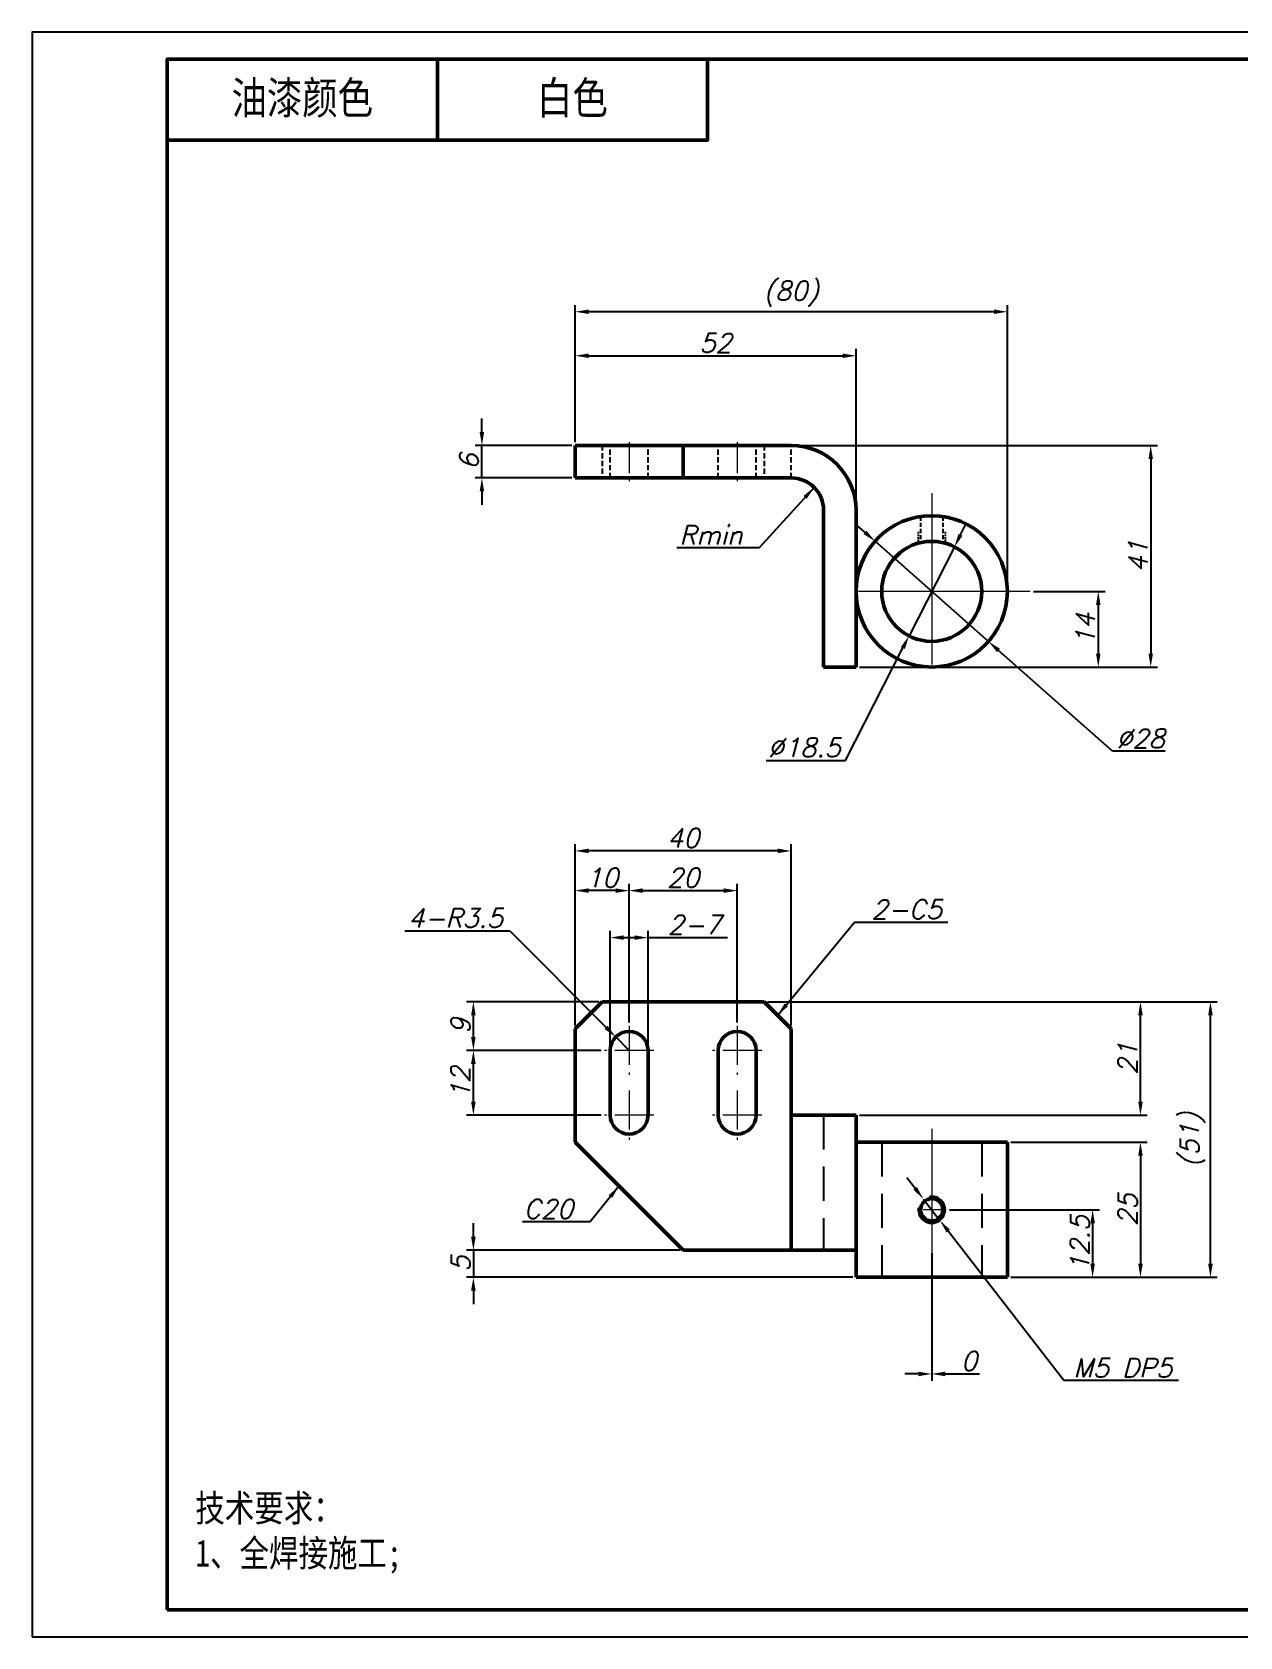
# Model space of a CAD drawing. Header units: inches. Extents: x 17901 to 26602, y 9673 to 14036.
# Drawn here: x 24409.8 to 24633.3, y 11220.7 to 11517.7 of the extents above; entities that cross this region are included whole.
import ezdxf

# ---------------------------------------------------------------- set-up
doc = ezdxf.new("R2010")
doc.units = ezdxf.units.IN
doc.header["$MEASUREMENT"] = 0
doc.linetypes.add('CENTER', pattern=[50.8, 31.75, -6.35, 6.35, -6.35])
doc.linetypes.add('DASHED2', pattern=[9.525, 6.35, -3.175])
for name, color, linetype, lineweight in [('中心线', 1, 'CENTER', 15), ('图框_内框线', 5, 'Continuous', 50), ('标注线', 3, 'Continuous', 25), ('粗实线', 7, 'Continuous', 50), ('细实线', 4, 'Continuous', 25), ('虚线', 2, 'DASHED2', 25)]:
    doc.layers.add(name, color=color, linetype=linetype, lineweight=lineweight)
doc.styles.add('DIM_FONT', font='romans.shx', dxfattribs={"oblique": 15})
doc.styles.add('仿宋体', font='FSGB2312.ttf', dxfattribs={"width": 0.8, "height": 3.5})
doc.styles.add('宋体', font='', dxfattribs={"width": 0.8, "height": 5})
doc.styles.get('宋体').set_extended_font_data('SimSun')
doc.dimstyles.new('幅面 1：1$0', dxfattribs={"dimtxt": 3.5, "dimasz": 2.5, "dimexe": 1.25, "dimexo": 0.625, "dimtad": 1, "dimdsep": 46, "dimtxsty": 'DIM_FONT', "dimcen": 2.5, "dimclrd": 256, "dimclre": 256, "dimclrt": 256, "dimadec": 0, "dimazin": 0, "dimtm": 1e-09, "dimtfac": 0.5, "dimtmove": 0, "dimatfit": 3, "dimfxl": 1, "dimlwd": -1, "dimarcsym": 0})
doc.dimstyles.new('幅面 1：1$3', dxfattribs={"dimtxt": 3.5, "dimasz": 2.5, "dimexe": 1.25, "dimexo": 0.625, "dimtad": 1, "dimtih": 1, "dimtoh": 1, "dimdsep": 46, "dimtxsty": 'DIM_FONT', "dimcen": 2.5, "dimclrd": 256, "dimclre": 256, "dimclrt": 256, "dimazin": 2, "dimtfac": 0.5, "dimtmove": 0, "dimatfit": 3, "dimfxl": 1, "dimlwd": -1, "dimlwe": -1, "dimarcsym": 0})
doc.dimstyles.new('幅面 1：1$4', dxfattribs={"dimtxt": 3.5, "dimasz": 2.5, "dimexe": 1.25, "dimexo": 0.625, "dimtad": 1, "dimtoh": 1, "dimdsep": 46, "dimtxsty": 'DIM_FONT', "dimcen": 2.5, "dimclrd": 256, "dimclre": 256, "dimclrt": 256, "dimazin": 2, "dimtfac": 0.5, "dimtmove": 0, "dimatfit": 3, "dimfxl": 1, "dimlwd": -1, "dimlwe": -1, "dimarcsym": 0})
doc.dimstyles.new('幅面 1：1$7', dxfattribs={"dimtxt": 3.5, "dimasz": 2.5, "dimexe": 1.25, "dimexo": 0.625, "dimtad": 1, "dimdsep": 46, "dimtxsty": 'DIM_FONT', "dimcen": 2.5, "dimclrd": 256, "dimclrt": 256, "dimadec": 0, "dimazin": 0, "dimtfac": 1, "dimtmove": 0, "dimatfit": 3, "dimfxl": 1, "dimlwd": -1, "dimarcsym": 0})

# ---------------------------------------------------------------- blocks, each defined once
blk = doc.blocks.new('*D488')
at = {"layer": 'Defpoints', "color": 0, "transparency": 16777216}
for p in [(24510.31, 11465.99), (24510.31, 11441.24), (24590.31, 11414.24)]:
    blk.add_point(p, dxfattribs=at)
at = {"layer": '标注线', "lineweight": -2, "transparency": 16777216}
for p, q in [((24510.31, 11441.87), (24510.31, 11467.24)), ((24590.31, 11414.87), (24590.31, 11467.24))]:
    blk.add_line(p, q, dxfattribs=at)
at = {"layer": '标注线', "transparency": 16777216}
blk.add_line((24587.81, 11465.99), (24512.81, 11465.99), dxfattribs=at)
for points in [[(24512.81, 11466.41), (24512.81, 11465.58), (24510.31, 11465.99)], [(24587.81, 11466.41), (24587.81, 11465.58), (24590.31, 11465.99)]]:
    blk.add_solid(points, dxfattribs=at)
at = {"layer": '标注线', "transparency": 16777216, "insert": (24550.31, 11469.29), "char_height": 3.5, "attachment_point": 5, "style": 'DIM_FONT'}
blk.add_mtext('(80)', dxfattribs=at)
blk = doc.blocks.new('*D489')
at = {"layer": 'Defpoints', "color": 0, "transparency": 16777216}
for p in [(24562.31, 11457.85), (24510.31, 11441.24), (24562.31, 11429.24)]:
    blk.add_point(p, dxfattribs=at)
at = {"layer": '标注线', "lineweight": -2, "transparency": 16777216}
for p, q in [((24510.31, 11441.87), (24510.31, 11459.1)), ((24562.31, 11429.87), (24562.31, 11459.1))]:
    blk.add_line(p, q, dxfattribs=at)
at = {"layer": '标注线', "transparency": 16777216}
blk.add_line((24512.81, 11457.85), (24559.81, 11457.85), dxfattribs=at)
for points in [[(24512.81, 11458.26), (24512.81, 11457.43), (24510.31, 11457.85)], [(24559.81, 11458.26), (24559.81, 11457.43), (24562.31, 11457.85)]]:
    blk.add_solid(points, dxfattribs=at)
at = {"layer": '标注线', "transparency": 16777216, "insert": (24536.31, 11460.22), "char_height": 3.5, "attachment_point": 5, "style": 'DIM_FONT'}
blk.add_mtext('52', dxfattribs=at)
blk = doc.blocks.new('*D490')
at = {"layer": 'Defpoints', "color": 0, "transparency": 16777216}
for p in [(24493.07, 11441.24), (24510.31, 11441.24), (24510.31, 11435.24)]:
    blk.add_point(p, dxfattribs=at)
at = {"layer": '标注线', "transparency": 16777216}
for p, q in [((24493.07, 11443.74), (24493.07, 11446.24)), ((24493.07, 11435.24), (24493.07, 11441.24)), ((24493.07, 11432.74), (24493.07, 11430.24))]:
    blk.add_line(p, q, dxfattribs=at)
at = {"layer": '标注线', "lineweight": -2, "transparency": 16777216}
for p, q in [((24509.69, 11441.24), (24491.82, 11441.24)), ((24509.69, 11435.24), (24491.82, 11435.24))]:
    blk.add_line(p, q, dxfattribs=at)
at = {"layer": '标注线', "transparency": 16777216}
for points in [[(24492.65, 11443.74), (24493.48, 11443.74), (24493.07, 11441.24)], [(24492.65, 11432.74), (24493.48, 11432.74), (24493.07, 11435.24)]]:
    blk.add_solid(points, dxfattribs=at)
at = {"layer": '标注线', "transparency": 16777216, "insert": (24490.69, 11438.24), "char_height": 3.5, "attachment_point": 5, "rotation": 90, "style": 'DIM_FONT'}
blk.add_mtext('6', dxfattribs=at)
blk = doc.blocks.new('*D491')
at = {"layer": 'Defpoints', "color": 0, "transparency": 16777216}
for p in [(24550.31, 11441.24), (24562.31, 11400.24), (24616.84, 11400.24)]:
    blk.add_point(p, dxfattribs=at)
at = {"layer": '标注线', "lineweight": -2, "transparency": 16777216}
for p, q in [((24550.94, 11441.24), (24618.09, 11441.24)), ((24562.94, 11400.24), (24618.09, 11400.24))]:
    blk.add_line(p, q, dxfattribs=at)
at = {"layer": '标注线', "transparency": 16777216}
blk.add_line((24616.84, 11438.74), (24616.84, 11402.74), dxfattribs=at)
for points in [[(24616.43, 11438.74), (24617.26, 11438.74), (24616.84, 11441.24)], [(24616.43, 11402.74), (24617.26, 11402.74), (24616.84, 11400.24)]]:
    blk.add_solid(points, dxfattribs=at)
at = {"layer": '标注线', "transparency": 16777216, "insert": (24614.47, 11420.74), "char_height": 3.5, "attachment_point": 5, "rotation": 90, "style": 'DIM_FONT'}
blk.add_mtext('41', dxfattribs=at)
blk = doc.blocks.new('*D492')
at = {"layer": 'Defpoints', "color": 0, "transparency": 16777216}
for p in [(24594.51, 11414.24), (24576.31, 11400.24), (24607.14, 11400.24)]:
    blk.add_point(p, dxfattribs=at)
at = {"layer": '标注线', "lineweight": -2, "transparency": 16777216}
for p, q in [((24595.14, 11414.24), (24608.39, 11414.24)), ((24576.94, 11400.24), (24608.39, 11400.24))]:
    blk.add_line(p, q, dxfattribs=at)
at = {"layer": '标注线', "transparency": 16777216}
blk.add_line((24607.14, 11411.74), (24607.14, 11402.74), dxfattribs=at)
for points in [[(24606.72, 11411.74), (24607.55, 11411.74), (24607.14, 11414.24)], [(24606.72, 11402.74), (24607.55, 11402.74), (24607.14, 11400.24)]]:
    blk.add_solid(points, dxfattribs=at)
at = {"layer": '标注线', "transparency": 16777216, "insert": (24604.76, 11407.24), "char_height": 3.5, "attachment_point": 5, "rotation": 90, "style": 'DIM_FONT'}
blk.add_mtext('14', dxfattribs=at)
blk = doc.blocks.new('*D493')
at = {"layer": 'Defpoints', "color": 0, "transparency": 16777216}
for p in [(24565.83, 11423.52), (24586.8, 11404.97)]:
    blk.add_point(p, dxfattribs=at)
at = {"layer": '标注线', "transparency": 16777216}
for p, q in [((24563.95, 11425.18), (24562.08, 11426.83)), ((24565.83, 11423.52), (24586.8, 11404.97)), ((24609.76, 11384.65), (24588.67, 11403.31)), ((24619.52, 11384.65), (24609.76, 11384.65))]:
    blk.add_line(p, q, dxfattribs=at)
for points in [[(24564.23, 11425.49), (24563.68, 11424.86), (24565.83, 11423.52)], [(24588.95, 11403.62), (24588.39, 11403), (24586.8, 11404.97)]]:
    blk.add_solid(points, dxfattribs=at)
at = {"layer": '标注线', "transparency": 16777216, "insert": (24614.95, 11387.02), "char_height": 3.5, "attachment_point": 5, "style": 'DIM_FONT'}
blk.add_mtext('∅28', dxfattribs=at)
blk = doc.blocks.new('*D494')
at = {"layer": 'Defpoints', "color": 0, "transparency": 16777216}
for p in [(24580.51, 11422.48), (24572.11, 11406)]:
    blk.add_point(p, dxfattribs=at)
at = {"layer": '标注线', "transparency": 16777216}
for p, q in [((24581.65, 11424.71), (24582.78, 11426.94)), ((24580.51, 11422.48), (24572.11, 11406)), ((24560.38, 11382.97), (24570.98, 11403.77)), ((24545.65, 11382.97), (24560.38, 11382.97))]:
    blk.add_line(p, q, dxfattribs=at)
for points in [[(24581.28, 11424.9), (24582.02, 11424.52), (24580.51, 11422.48)], [(24570.61, 11403.96), (24571.35, 11403.58), (24572.11, 11406)]]:
    blk.add_solid(points, dxfattribs=at)
at = {"layer": '标注线', "transparency": 16777216, "insert": (24552.7, 11385.35), "char_height": 3.5, "attachment_point": 5, "style": 'DIM_FONT'}
blk.add_mtext('∅18.5', dxfattribs=at)
blk = doc.blocks.new('*D495')
at = {"layer": 'Defpoints', "color": 0, "transparency": 16777216}
for p in [(24545.31, 11338.3), (24627.9, 11338.3), (24590.31, 11287.3)]:
    blk.add_point(p, dxfattribs=at)
at = {"layer": '标注线', "lineweight": -2, "transparency": 16777216}
for p, q in [((24545.94, 11338.3), (24629.15, 11338.3)), ((24590.94, 11287.3), (24629.15, 11287.3))]:
    blk.add_line(p, q, dxfattribs=at)
at = {"layer": '标注线', "transparency": 16777216}
blk.add_line((24627.9, 11289.8), (24627.9, 11335.8), dxfattribs=at)
for points in [[(24627.48, 11335.8), (24628.31, 11335.8), (24627.9, 11338.3)], [(24627.48, 11289.8), (24628.31, 11289.8), (24627.9, 11287.3)]]:
    blk.add_solid(points, dxfattribs=at)
at = {"layer": '标注线', "transparency": 16777216, "insert": (24624.61, 11312.8), "char_height": 3.5, "attachment_point": 5, "rotation": 90, "style": 'DIM_FONT'}
blk.add_mtext('(51)', dxfattribs=at)
blk = doc.blocks.new('*D496')
at = {"layer": 'Defpoints', "color": 0, "transparency": 16777216}
for p in [(24590.31, 11312.3), (24590.31, 11287.3), (24614.94, 11287.3)]:
    blk.add_point(p, dxfattribs=at)
at = {"layer": '标注线', "lineweight": -2, "transparency": 16777216}
for p, q in [((24590.94, 11312.3), (24616.19, 11312.3)), ((24590.94, 11287.3), (24616.19, 11287.3))]:
    blk.add_line(p, q, dxfattribs=at)
at = {"layer": '标注线', "transparency": 16777216}
blk.add_line((24614.94, 11309.8), (24614.94, 11289.8), dxfattribs=at)
for points in [[(24614.53, 11309.8), (24615.36, 11309.8), (24614.94, 11312.3)], [(24614.53, 11289.8), (24615.36, 11289.8), (24614.94, 11287.3)]]:
    blk.add_solid(points, dxfattribs=at)
at = {"layer": '标注线', "transparency": 16777216, "insert": (24612.57, 11299.8), "char_height": 3.5, "attachment_point": 5, "rotation": 90, "style": 'DIM_FONT'}
blk.add_mtext('25', dxfattribs=at)
blk = doc.blocks.new('*D497')
at = {"layer": 'Defpoints', "color": 0, "transparency": 16777216}
for p in [(24530.31, 11292.3), (24491.49, 11287.3), (24562.31, 11287.3)]:
    blk.add_point(p, dxfattribs=at)
at = {"layer": '标注线', "transparency": 16777216}
for p, q in [((24491.49, 11294.8), (24491.49, 11297.3)), ((24491.49, 11292.3), (24491.49, 11287.3)), ((24491.49, 11284.8), (24491.49, 11282.3))]:
    blk.add_line(p, q, dxfattribs=at)
at = {"layer": '标注线', "lineweight": -2, "transparency": 16777216}
for p, q in [((24529.69, 11292.3), (24490.24, 11292.3)), ((24561.69, 11287.3), (24490.24, 11287.3))]:
    blk.add_line(p, q, dxfattribs=at)
at = {"layer": '标注线', "transparency": 16777216}
for points in [[(24491.07, 11294.8), (24491.91, 11294.8), (24491.49, 11292.3)], [(24491.07, 11284.8), (24491.91, 11284.8), (24491.49, 11287.3)]]:
    blk.add_solid(points, dxfattribs=at)
at = {"layer": '标注线', "transparency": 16777216, "insert": (24489.11, 11289.8), "char_height": 3.5, "attachment_point": 5, "rotation": 90, "style": 'DIM_FONT'}
blk.add_mtext('5', dxfattribs=at)
blk = doc.blocks.new('*D498')
at = {"layer": 'Defpoints', "color": 0, "transparency": 16777216}
for p in [(24510.31, 11366.21), (24510.31, 11333.3), (24550.31, 11333.3)]:
    blk.add_point(p, dxfattribs=at)
at = {"layer": '标注线', "lineweight": -2, "transparency": 16777216}
for p, q in [((24510.31, 11333.92), (24510.31, 11367.46)), ((24550.31, 11333.92), (24550.31, 11367.46))]:
    blk.add_line(p, q, dxfattribs=at)
at = {"layer": '标注线', "transparency": 16777216}
blk.add_line((24547.81, 11366.21), (24512.81, 11366.21), dxfattribs=at)
for points in [[(24512.81, 11366.63), (24512.81, 11365.79), (24510.31, 11366.21)], [(24547.81, 11366.63), (24547.81, 11365.79), (24550.31, 11366.21)]]:
    blk.add_solid(points, dxfattribs=at)
at = {"layer": '标注线', "transparency": 16777216, "insert": (24530.31, 11368.59), "char_height": 3.5, "attachment_point": 5, "style": 'DIM_FONT'}
blk.add_mtext('40', dxfattribs=at)
blk = doc.blocks.new('*D499')
at = {"layer": 'Defpoints', "color": 0, "transparency": 16777216}
for p in [(24545.31, 11338.3), (24614.94, 11338.3), (24562.31, 11317.3)]:
    blk.add_point(p, dxfattribs=at)
at = {"layer": '标注线', "lineweight": -2, "transparency": 16777216}
for p, q in [((24545.94, 11338.3), (24616.19, 11338.3)), ((24562.94, 11317.3), (24616.19, 11317.3))]:
    blk.add_line(p, q, dxfattribs=at)
at = {"layer": '标注线', "transparency": 16777216}
blk.add_line((24614.94, 11319.8), (24614.94, 11335.8), dxfattribs=at)
for points in [[(24614.53, 11335.8), (24615.36, 11335.8), (24614.94, 11338.3)], [(24614.53, 11319.8), (24615.36, 11319.8), (24614.94, 11317.3)]]:
    blk.add_solid(points, dxfattribs=at)
at = {"layer": '标注线', "transparency": 16777216, "insert": (24612.57, 11327.8), "char_height": 3.5, "attachment_point": 5, "rotation": 90, "style": 'DIM_FONT'}
blk.add_mtext('21', dxfattribs=at)
blk = doc.blocks.new('*D500')
at = {"layer": 'Defpoints', "color": 0, "transparency": 16777216}
for p in [(24491.49, 11329.3), (24515.76, 11329.3), (24515.76, 11317.3)]:
    blk.add_point(p, dxfattribs=at)
at = {"layer": '标注线', "lineweight": -2, "transparency": 16777216}
for p, q in [((24515.14, 11329.3), (24490.24, 11329.3)), ((24515.14, 11317.3), (24490.24, 11317.3))]:
    blk.add_line(p, q, dxfattribs=at)
at = {"layer": '标注线', "transparency": 16777216}
blk.add_line((24491.49, 11319.8), (24491.49, 11326.8), dxfattribs=at)
for points in [[(24491.07, 11326.8), (24491.91, 11326.8), (24491.49, 11329.3)], [(24491.07, 11319.8), (24491.91, 11319.8), (24491.49, 11317.3)]]:
    blk.add_solid(points, dxfattribs=at)
at = {"layer": '标注线', "transparency": 16777216, "insert": (24489.11, 11323.3), "char_height": 3.5, "attachment_point": 5, "rotation": 90, "style": 'DIM_FONT'}
blk.add_mtext('12', dxfattribs=at)
blk = doc.blocks.new('*D501')
at = {"layer": 'Defpoints', "color": 0, "transparency": 16777216}
for p in [(24491.49, 11338.3), (24515.31, 11338.3), (24515.76, 11329.3)]:
    blk.add_point(p, dxfattribs=at)
at = {"layer": '标注线', "lineweight": -2, "transparency": 16777216}
for p, q in [((24514.69, 11338.3), (24490.24, 11338.3)), ((24515.14, 11329.3), (24490.24, 11329.3))]:
    blk.add_line(p, q, dxfattribs=at)
at = {"layer": '标注线', "transparency": 16777216}
blk.add_line((24491.49, 11331.8), (24491.49, 11335.8), dxfattribs=at)
for points in [[(24491.07, 11335.8), (24491.91, 11335.8), (24491.49, 11338.3)], [(24491.07, 11331.8), (24491.91, 11331.8), (24491.49, 11329.3)]]:
    blk.add_solid(points, dxfattribs=at)
at = {"layer": '标注线', "transparency": 16777216, "insert": (24489.11, 11333.8), "char_height": 3.5, "attachment_point": 5, "rotation": 90, "style": 'DIM_FONT'}
blk.add_mtext('9', dxfattribs=at)
blk = doc.blocks.new('*D502')
at = {"layer": 'Defpoints', "color": 0, "transparency": 16777216}
for p in [(24540.31, 11358.86), (24520.31, 11333.85), (24540.31, 11333.85)]:
    blk.add_point(p, dxfattribs=at)
at = {"layer": '标注线', "lineweight": -2, "transparency": 16777216}
for p, q in [((24520.31, 11334.47), (24520.31, 11360.11)), ((24540.31, 11334.47), (24540.31, 11360.11))]:
    blk.add_line(p, q, dxfattribs=at)
at = {"layer": '标注线', "transparency": 16777216}
blk.add_line((24522.81, 11358.86), (24537.81, 11358.86), dxfattribs=at)
for points in [[(24522.81, 11359.28), (24522.81, 11358.44), (24520.31, 11358.86)], [(24537.81, 11359.28), (24537.81, 11358.44), (24540.31, 11358.86)]]:
    blk.add_solid(points, dxfattribs=at)
at = {"layer": '标注线', "transparency": 16777216, "insert": (24530.31, 11361.24), "char_height": 3.5, "attachment_point": 5, "style": 'DIM_FONT'}
blk.add_mtext('20', dxfattribs=at)
blk = doc.blocks.new('*D447')
at = {"layer": 'Defpoints', "color": 0, "transparency": 16777216}
for p in [(24510.31, 11358.86), (24520.31, 11333.85), (24510.31, 11333.3)]:
    blk.add_point(p, dxfattribs=at)
at = {"layer": '标注线', "lineweight": -2, "transparency": 16777216}
for p, q in [((24510.31, 11333.92), (24510.31, 11360.11)), ((24520.31, 11334.47), (24520.31, 11360.11))]:
    blk.add_line(p, q, dxfattribs=at)
at = {"layer": '标注线', "transparency": 16777216}
blk.add_line((24517.81, 11358.86), (24512.81, 11358.86), dxfattribs=at)
for points in [[(24512.81, 11359.28), (24512.81, 11358.44), (24510.31, 11358.86)], [(24517.81, 11359.28), (24517.81, 11358.44), (24520.31, 11358.86)]]:
    blk.add_solid(points, dxfattribs=at)
at = {"layer": '标注线', "transparency": 16777216, "insert": (24515.31, 11361.24), "char_height": 3.5, "attachment_point": 5, "style": 'DIM_FONT'}
blk.add_mtext('10', dxfattribs=at)
blk = doc.blocks.new('*D503')
at = {"layer": 'Defpoints', "color": 0, "transparency": 16777216}
for p in [(24523.81, 11350.17), (24516.81, 11329.3), (24523.81, 11329.3)]:
    blk.add_point(p, dxfattribs=at)
at = {"layer": '标注线', "lineweight": -2, "transparency": 16777216}
for p, q in [((24516.81, 11329.92), (24516.81, 11351.42)), ((24523.81, 11329.92), (24523.81, 11351.42))]:
    blk.add_line(p, q, dxfattribs=at)
at = {"layer": '标注线', "transparency": 16777216}
for p, q in [((24519.31, 11350.17), (24521.31, 11350.17)), ((24523.81, 11350.17), (24538.5, 11350.17))]:
    blk.add_line(p, q, dxfattribs=at)
for points in [[(24519.31, 11350.58), (24519.31, 11349.75), (24516.81, 11350.17)], [(24521.31, 11350.58), (24521.31, 11349.75), (24523.81, 11350.17)]]:
    blk.add_solid(points, dxfattribs=at)
at = {"layer": '标注线', "transparency": 16777216, "insert": (24532.41, 11352.54), "char_height": 3.5, "attachment_point": 5, "style": 'DIM_FONT'}
blk.add_mtext('2-7', dxfattribs=at)
blk = doc.blocks.new('*D448')
at = {"layer": 'Defpoints', "color": 0, "transparency": 16777216}
for p in [(24517.84, 11331.77), (24520.31, 11329.3)]:
    blk.add_point(p, dxfattribs=at)
at = {"layer": '标注线', "transparency": 16777216}
for p, q in [((24478.79, 11351.4), (24498.21, 11351.4)), ((24498.21, 11351.4), (24516.07, 11333.54)), ((24520.31, 11329.3), (24517.84, 11331.77))]:
    blk.add_line(p, q, dxfattribs=at)
blk.add_solid([(24516.36, 11333.84), (24515.77, 11333.25), (24517.84, 11331.77)], dxfattribs=at)
at = {"layer": '标注线', "transparency": 16777216, "insert": (24488.19, 11353.78), "char_height": 3.5, "attachment_point": 5, "style": 'DIM_FONT'}
blk.add_mtext('4-R3.5', dxfattribs=at)
blk = doc.blocks.new('*D504')
at = {"layer": 'Defpoints', "color": 0, "transparency": 16777216}
for p in [(24579, 11299.8), (24590.31, 11287.3), (24606.09, 11287.3)]:
    blk.add_point(p, dxfattribs=at)
at = {"layer": '标注线', "lineweight": -2, "transparency": 16777216}
for p, q in [((24579.62, 11299.8), (24607.34, 11299.8)), ((24590.94, 11287.3), (24607.34, 11287.3))]:
    blk.add_line(p, q, dxfattribs=at)
at = {"layer": '标注线', "transparency": 16777216}
blk.add_line((24606.09, 11297.3), (24606.09, 11289.8), dxfattribs=at)
for points in [[(24605.68, 11297.3), (24606.51, 11297.3), (24606.09, 11299.8)], [(24605.68, 11289.8), (24606.51, 11289.8), (24606.09, 11287.3)]]:
    blk.add_solid(points, dxfattribs=at)
at = {"layer": '标注线', "transparency": 16777216, "insert": (24603.72, 11293.55), "char_height": 3.5, "attachment_point": 5, "rotation": 90, "style": 'DIM_FONT'}
blk.add_mtext('12.5', dxfattribs=at)
blk = doc.blocks.new('*D505')
at = {"layer": 'Defpoints', "color": 0, "transparency": 16777216}
for p in [(24576.31, 11292.37), (24576.31, 11287.3), (24576.31, 11269.41)]:
    blk.add_point(p, dxfattribs=at)
at = {"layer": '标注线', "lineweight": -2, "transparency": 16777216}
for p in [(24576.31, 11291.74), (24576.31, 11286.67)]:
    blk.add_line(p, (24576.31, 11268.16), dxfattribs=at)
at = {"layer": '标注线', "transparency": 16777216}
for p, q in [((24573.81, 11269.41), (24571.31, 11269.41)), ((24578.81, 11269.41), (24585.14, 11269.41))]:
    blk.add_line(p, q, dxfattribs=at)
for points in [[(24573.81, 11269.83), (24573.81, 11268.99), (24576.31, 11269.41)], [(24578.81, 11269.83), (24578.81, 11268.99), (24576.31, 11269.41)]]:
    blk.add_solid(points, dxfattribs=at)
at = {"layer": '标注线', "transparency": 16777216, "insert": (24583.23, 11271.79), "char_height": 3.5, "attachment_point": 5, "style": 'DIM_FONT'}
blk.add_mtext('0', dxfattribs=at)
blk = doc.blocks.new('*D506')
at = {"layer": 'Defpoints', "color": 0, "transparency": 16777216}
for p in [(24574.78, 11301.78), (24577.84, 11297.82)]:
    blk.add_point(p, dxfattribs=at)
at = {"layer": '标注线', "transparency": 16777216}
for p, q in [((24573.25, 11303.75), (24571.73, 11305.73)), ((24574.78, 11301.78), (24577.84, 11297.82)), ((24600.75, 11268.17), (24579.37, 11295.84)), ((24621.98, 11268.17), (24600.75, 11268.17))]:
    blk.add_line(p, q, dxfattribs=at)
for points in [[(24573.58, 11304.01), (24572.93, 11303.5), (24574.78, 11301.78)], [(24579.7, 11296.1), (24579.04, 11295.59), (24577.84, 11297.82)]]:
    blk.add_solid(points, dxfattribs=at)
at = {"layer": '标注线', "transparency": 16777216, "insert": (24611.67, 11270.55), "char_height": 3.5, "attachment_point": 5, "style": 'DIM_FONT'}
blk.add_mtext('M5 DP5', dxfattribs=at)

msp = doc.modelspace()

# ---------------------------------------------------------------- linework, layer by layer
at = {"layer": 'Defpoints'}
msp.add_lwpolyline([(24409.825, 11220.746), (24829.825, 11220.746), (24829.825, 11517.746), (24409.825, 11517.746)], close=True, dxfattribs=at)
at = {"layer": '中心线', "ltscale": 0.180014}
for p, q in [((24520.312, 11441.843), (24520.312, 11434.642)), ((24540.312, 11441.843), (24540.312, 11434.642))]:
    msp.add_line(p, q, dxfattribs=at)
at = {"layer": '中心线'}
for p, q in [((24576.312, 11432.443), (24576.312, 11396.043)), ((24594.512, 11414.243), (24558.112, 11414.243)), ((24576.312, 11314.798), (24576.312, 11284.798))]:
    msp.add_line(p, q, dxfattribs=at)
at = {"layer": '中心线', "ltscale": 0.145976}
msp.add_line((24576.312, 11428.612), (24576.312, 11422.773), dxfattribs=at)
at = {"layer": '中心线', "ltscale": 0.2275}
for p, q in [((24520.312, 11333.848), (24520.312, 11324.748)), ((24540.312, 11333.848), (24540.312, 11324.748)), ((24524.862, 11329.298), (24515.762, 11329.298)), ((24544.862, 11329.298), (24535.762, 11329.298)), ((24520.312, 11321.848), (24520.312, 11312.748)), ((24540.312, 11321.848), (24540.312, 11312.748)), ((24524.862, 11317.298), (24515.762, 11317.298)), ((24544.862, 11317.298), (24535.762, 11317.298))]:
    msp.add_line(p, q, dxfattribs=at)
at = {"layer": '中心线', "ltscale": 0.134355}
for p, q in [((24576.312, 11302.485), (24576.312, 11297.111)), ((24578.999, 11299.798), (24573.625, 11299.798))]:
    msp.add_line(p, q, dxfattribs=at)
at = {"layer": '图框_内框线'}
msp.add_line((24484.825, 11512.746), (24484.825, 11497.746), dxfattribs=at)
for points in [[(24434.825, 11225.746), (24824.825, 11225.746), (24824.825, 11512.746), (24434.825, 11512.746)], [(24434.825, 11512.746), (24534.825, 11512.746), (24534.825, 11497.746), (24434.825, 11497.746)]]:
    msp.add_lwpolyline(points, close=True, dxfattribs=at)
at = {"layer": '粗实线'}
for p, q in [((24510.312, 11441.243), (24530.312, 11441.243)), ((24550.312, 11441.243), (24530.312, 11441.243)), ((24510.312, 11435.243), (24530.312, 11435.243)), ((24530.312, 11435.243), (24550.312, 11435.243)), ((24556.312, 11429.243), (24556.312, 11400.243)), ((24562.312, 11400.243), (24562.312, 11429.243)), ((24545.312, 11338.298), (24515.312, 11338.298)), ((24510.312, 11312.298), (24510.312, 11333.298)), ((24550.312, 11317.298), (24550.312, 11292.298)), ((24562.312, 11317.298), (24562.312, 11292.298)), ((24510.312, 11312.298), (24530.312, 11292.298)), ((24562.312, 11287.298), (24562.312, 11312.298)), ((24590.312, 11287.298), (24590.312, 11312.298)), ((24550.312, 11292.298), (24530.312, 11292.298))]:
    msp.add_line(p, q, dxfattribs=at)
at = {"layer": '粗实线', "ltscale": 0.15}
for p, q in [((24510.312, 11441.243), (24510.312, 11435.243)), ((24530.312, 11441.243), (24530.312, 11435.243)), ((24556.312, 11400.243), (24562.312, 11400.243))]:
    msp.add_line(p, q, dxfattribs=at)
at = {"layer": '粗实线', "ltscale": 0.176777}
for p, q in [((24515.312, 11338.298), (24510.312, 11333.298)), ((24550.312, 11333.298), (24545.312, 11338.298))]:
    msp.add_line(p, q, dxfattribs=at)
at = {"layer": '粗实线', "ltscale": 0.4}
msp.add_line((24550.312, 11317.298), (24550.312, 11333.298), dxfattribs=at)
at = {"layer": '粗实线', "ltscale": 0.3}
for p, q in [((24516.812, 11329.298), (24516.812, 11317.298)), ((24523.812, 11317.298), (24523.812, 11329.298)), ((24536.812, 11329.298), (24536.812, 11317.298)), ((24543.812, 11317.298), (24543.812, 11329.298)), ((24562.312, 11317.298), (24550.312, 11317.298)), ((24562.312, 11292.298), (24550.312, 11292.298))]:
    msp.add_line(p, q, dxfattribs=at)
at = {"layer": '粗实线', "ltscale": 0.35}
for p, q in [((24576.312, 11312.298), (24562.312, 11312.298)), ((24590.312, 11312.298), (24576.312, 11312.298)), ((24576.312, 11287.298), (24562.312, 11287.298)), ((24590.312, 11287.298), (24576.312, 11287.298))]:
    msp.add_line(p, q, dxfattribs=at)
at = {"layer": '粗实线'}
for centre, radius in [((24576.312, 11414.243), 14), ((24576.312, 11414.243), 9.25), ((24576.312, 11299.798), 2.067)]:
    msp.add_circle(centre, radius, dxfattribs=at)
for centre, radius, start, end in [((24550.312, 11429.243), 12, 0, 90), ((24550.312, 11429.243), 6, 0, 90), ((24520.312, 11329.298), 3.5, 0, 180), ((24540.312, 11329.298), 3.5, 0, 180), ((24520.312, 11317.298), 3.5, 180, 0), ((24540.312, 11317.298), 3.5, 180, 0)]:
    msp.add_arc(centre, radius, start, end, dxfattribs=at)
at = {"layer": '细实线'}
msp.add_arc((24576.312, 11299.798), 2.5, 169.99999, 100.00001, dxfattribs=at)
at = {"layer": '虚线', "ltscale": 0.15}
for p, q in [((24515.312, 11441.243), (24515.312, 11435.243)), ((24516.812, 11435.243), (24516.812, 11441.243)), ((24523.812, 11435.243), (24523.812, 11441.243)), ((24536.812, 11435.243), (24536.812, 11441.243)), ((24543.812, 11435.243), (24543.812, 11441.243)), ((24545.312, 11441.243), (24545.312, 11435.243)), ((24550.312, 11435.243), (24550.312, 11441.243))]:
    msp.add_line(p, q, dxfattribs=at)
at = {"layer": '虚线', "ltscale": 0.120762}
for p, q in [((24574.245, 11428.09), (24574.245, 11423.259)), ((24578.379, 11428.09), (24578.379, 11423.259))]:
    msp.add_line(p, q, dxfattribs=at)
at = {"layer": '虚线', "ltscale": 0.050053}
for p, q in [((24573.812, 11425.243), (24573.812, 11423.241)), ((24578.812, 11425.243), (24578.812, 11423.241))]:
    msp.add_line(p, q, dxfattribs=at)
at = {"layer": '虚线'}
for p, q in [((24550.312, 11317.298), (24550.312, 11292.298)), ((24556.312, 11317.298), (24556.312, 11292.298)), ((24567.062, 11312.298), (24567.062, 11287.298)), ((24585.562, 11312.298), (24585.562, 11287.298))]:
    msp.add_line(p, q, dxfattribs=at)

# ---------------------------------------------------------------- texts
at = {"layer": '标注线'}
for s, insert, char_height, width, attachment_point, style in [('油漆颜色', (24459.825, 11505.246), 6, 50, 5, '仿宋体'), ('{\\fSimSun|b0|i0|c134|p2;白色}', (24509.825, 11505.246), 6, 50, 5, '仿宋体'), ('{\\H0.5x;技术要求：\\P1、全焊接施工;\\P\\P\\H2x;\\W0.7; }', (24440.037, 11247.091), 10, 1023.28183, 1, '宋体')]:
    msp.add_mtext(s, dxfattribs=dict(at, insert=insert, char_height=char_height, width=width, attachment_point=attachment_point, style=style))
at = {"layer": '标注线', "char_height": 3.5, "style": 'DIM_FONT'}
for s, insert, attachment_point in [('Rmin', (24541.275, 11422.924), 9), ('2-C5', (24565.169, 11353.628), 7), ('C20', (24509.965, 11298.208), 9)]:
    msp.add_mtext(s, dxfattribs=dict(at, insert=insert, attachment_point=attachment_point))

# ---------------------------------------------------------------- dimensions: what is measured, and where the dimension line sits
at = {"layer": '标注线'}
dim = msp.add_linear_dim(base=(24510.312, 11465.994), p1=(24590.312, 11414.243), p2=(24510.312, 11441.243), dimstyle='幅面 1：1$0', override={"dimpost": '(<>)'}, dxfattribs=at)
dim.commit()
dim.dimension.update_dxf_attribs({"geometry": '*D488', "text_midpoint": (24550.312, 11469.286)})
for base, p1, p2, picture, middle in [((24562.312, 11457.846), (24510.312, 11441.243), (24562.312, 11429.243), '*D489', (24536.312, 11460.221)), ((24510.312, 11366.211), (24550.312, 11333.298), (24510.312, 11333.298), '*D498', (24530.312, 11368.586)), ((24510.312, 11358.861), (24520.312, 11333.848), (24510.312, 11333.298), '*D447', (24515.312, 11361.236)), ((24540.312, 11358.861), (24520.312, 11333.848), (24540.312, 11333.848), '*D502', (24530.312, 11361.236)), ((24576.311865384, 11269.410594739), (24576.311865384, 11292.368017451), (24576.311865384, 11287.29828287), '*D505', (24583.227143675, 11271.785594739))]:
    dim = msp.add_linear_dim(base=base, p1=p1, p2=p2, dimstyle='幅面 1：1$0', dxfattribs=at)
    dim.commit()
    dim.dimension.update_dxf_attribs({"geometry": picture, "text_midpoint": middle})
for base, p1, p2, picture, middle in [((24493.066, 11441.243), (24510.312, 11435.243), (24510.312, 11441.243), '*D490', (24490.691, 11438.243)), ((24616.842, 11400.243), (24550.312, 11441.243), (24562.312, 11400.243), '*D491', (24614.467, 11420.743)), ((24607.137, 11400.243), (24594.512, 11414.243), (24576.312, 11400.243), '*D492', (24604.762, 11407.243)), ((24491.49, 11338.298), (24515.762, 11329.298), (24515.312, 11338.298), '*D501', (24489.115, 11333.798)), ((24614.943, 11338.298), (24562.312, 11317.298), (24545.312, 11338.298), '*D499', (24612.568, 11327.798)), ((24491.49, 11329.298), (24515.762, 11317.298), (24515.762, 11329.298), '*D500', (24489.115, 11323.298)), ((24614.943, 11287.298), (24590.312, 11312.298), (24590.312, 11287.298), '*D496', (24612.568, 11299.798)), ((24606.095, 11287.298), (24578.999, 11299.798), (24590.312, 11287.298), '*D504', (24603.72, 11293.548)), ((24491.49, 11287.298), (24530.312, 11292.298), (24562.312, 11287.298), '*D497', (24489.115, 11289.798))]:
    dim = msp.add_linear_dim(base=base, p1=p1, p2=p2, angle=90, dimstyle='幅面 1：1$0', dxfattribs=at)
    dim.commit()
    dim.dimension.update_dxf_attribs({"geometry": picture, "text_midpoint": middle})
for p1, p2, picture, middle in [((24580.511, 11422.485), (24572.112, 11406.001), '*D494', (24552.702, 11382.975)), ((24565.827, 11423.52), (24586.797, 11404.966), '*D493', (24614.953, 11384.65))]:
    dim = msp.add_diameter_dim_2p(p1=p1, p2=p2, dimstyle='幅面 1：1$3', dxfattribs=at)
    dim.commit()
    dim.dimension.update_dxf_attribs({"geometry": picture, "text_midpoint": middle, "dimtype": 163})
dim = msp.add_radius_dim(center=(24520.312, 11329.298), mpoint=(24517.837, 11331.773), text='4-<>', dimstyle='幅面 1：1$4', dxfattribs=at)
dim.commit()
dim.dimension.update_dxf_attribs({"geometry": '*D448', "text_midpoint": (24488.19, 11351.403), "dimtype": 164})
dim = msp.add_linear_dim(base=(24523.812, 11350.168), p1=(24516.812, 11329.298), p2=(24523.812, 11329.298), text='2-<>', dimstyle='幅面 1：1$0', dxfattribs=at)
dim.commit()
dim.dimension.update_dxf_attribs({"geometry": '*D503', "text_midpoint": (24532.406, 11352.543)})
dim = msp.add_linear_dim(base=(24627.898, 11338.298), p1=(24590.312, 11287.298), p2=(24545.312, 11338.298), angle=90, dimstyle='幅面 1：1$0', override={"dimpost": '(<>)'}, dxfattribs=at)
dim.commit()
dim.dimension.update_dxf_attribs({"geometry": '*D495', "text_midpoint": (24624.607, 11312.798)})
dim = msp.add_diameter_dim_2p(p1=(24574.783, 11301.777), p2=(24577.84, 11297.82), text='<> DP5', dimstyle='幅面 1：1$3', override={"dimpost": 'M<>'}, dxfattribs=at)
dim.commit()
dim.dimension.update_dxf_attribs({"geometry": '*D506', "text_midpoint": (24611.673, 11268.175), "dimtype": 163})

# ---------------------------------------------------------------- leaders
at = {"layer": '标注线', "annotation_type": 0, "has_hookline": 1}
for points, hookline_direction, text_width in [([(24554.555, 11433.486), (24544.4, 11422.299), (24541.9, 11422.299)], 1, 12.113), ([(24547.812, 11335.798), (24562.044, 11353.003), (24564.544, 11353.003)], 0, 14.104), ([(24518.429, 11304.181), (24513.09, 11297.583), (24510.59, 11297.583)], 1, 9.402)]:
    msp.add_leader(points, dimstyle='幅面 1：1$7', override={"dimgap": 0.625, "dimtad": 1}, dxfattribs=dict(at, hookline_direction=hookline_direction, text_width=text_width))

doc.saveas('drawing.dxf')
